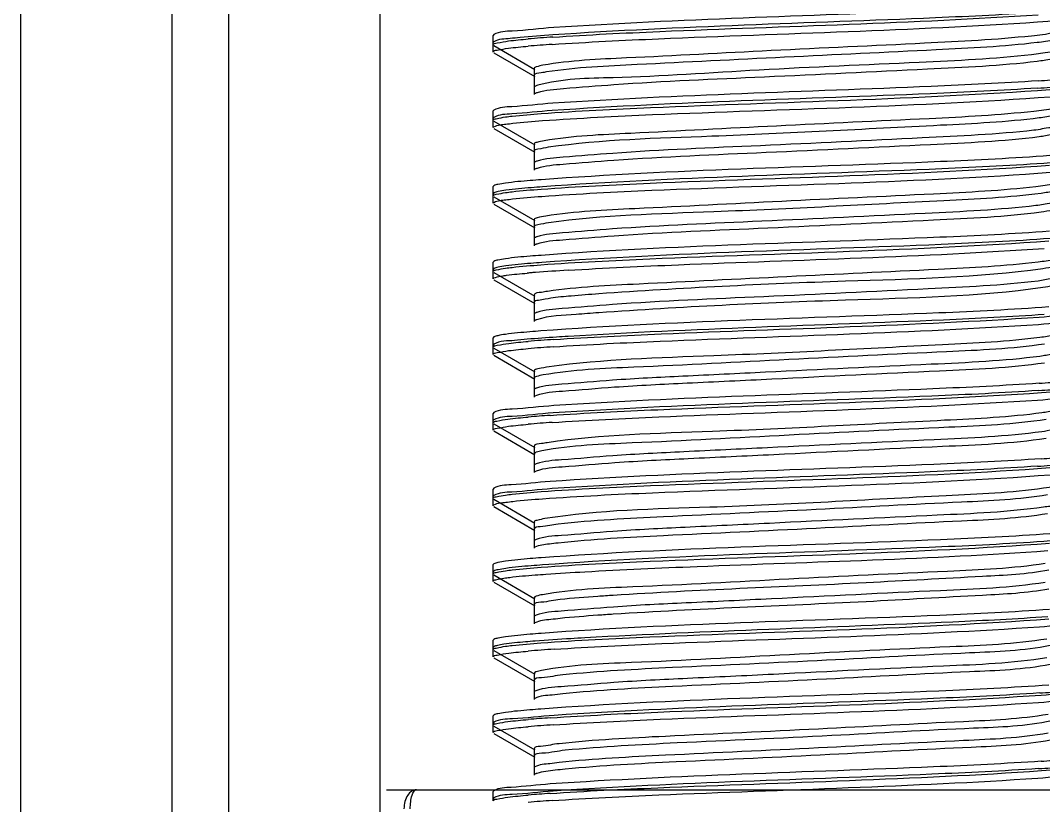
# Model space of a CAD drawing. Extents: x 27938 to 650306, y -92720 to 1524912.
# Drawn here: x 300564.7 to 300886.8, y 809913.7 to 810160.9 of the extents above; entities that cross this region are included whole.
import ezdxf

# ---------------------------------------------------------------- set-up
doc = ezdxf.new("R2010")
doc.units = 0
doc.header["$LTSCALE"] = 1000
doc.header["$MEASUREMENT"] = 0

msp = doc.modelspace()

# ---------------------------------------------------------------- linework, layer by layer
at = {"linetype": 'Continuous'}
for p, q in [((300564.69, 810344.87), (300564.69, 805603.84)), ((300612.32, 810344.87), (300612.32, 805603.84)), ((300630.18, 810344.87), (300630.18, 805603.84)), ((300677.8, 810344.87), (300677.8, 805603.84)), ((300713.75, 810156.47), (300713.52, 810156.21)), ((300713.52, 810153.23), (300713.52, 810156.21)), ((300713.52, 810153.23), (300713.52, 810156.21)), ((300713.75, 810154.19), (300713.52, 810153.93)), ((300713.52, 810150.95), (300713.52, 810153.93)), ((300713.52, 810150.95), (300713.52, 810153.93)), ((300713.75, 810152.97), (300726.67, 810145.49)), ((300713.75, 810150.69), (300726.67, 810143.21)), ((300726.41, 810145.79), (300726.41, 810139.84)), ((300726.41, 810143.51), (300726.41, 810137.56)), ((300713.75, 810132.66), (300713.52, 810132.4)), ((300713.52, 810129.42), (300713.52, 810132.4)), ((300713.52, 810129.42), (300713.52, 810132.4)), ((300713.75, 810130.38), (300713.52, 810130.12)), ((300713.52, 810127.14), (300713.52, 810130.12)), ((300713.52, 810127.14), (300713.52, 810130.12)), ((300713.75, 810129.16), (300726.67, 810121.68)), ((300713.75, 810126.88), (300726.67, 810119.4)), ((300726.41, 810121.98), (300726.41, 810116.03)), ((300726.41, 810119.7), (300726.41, 810113.75)), ((300713.75, 810108.84), (300713.52, 810108.58)), ((300713.52, 810105.61), (300713.52, 810108.58)), ((300713.52, 810105.61), (300713.52, 810108.58)), ((300713.75, 810106.57), (300713.52, 810106.31)), ((300713.52, 810103.33), (300713.52, 810106.31)), ((300713.52, 810103.33), (300713.52, 810106.31)), ((300713.75, 810105.35), (300726.67, 810097.86)), ((300713.75, 810103.07), (300726.67, 810095.59)), ((300726.41, 810098.17), (300726.41, 810092.21)), ((300726.41, 810095.89), (300726.41, 810089.93)), ((300713.75, 810085.03), (300713.52, 810084.77)), ((300713.52, 810081.79), (300713.52, 810084.77)), ((300713.52, 810081.79), (300713.52, 810084.77)), ((300713.75, 810082.75), (300713.52, 810082.49)), ((300713.52, 810079.52), (300713.52, 810082.49)), ((300713.52, 810079.52), (300713.52, 810082.49)), ((300713.75, 810081.53), (300726.67, 810074.05)), ((300713.75, 810079.25), (300726.67, 810071.77)), ((300726.41, 810074.35), (300726.41, 810068.4)), ((300726.41, 810072.07), (300726.41, 810066.12)), ((300713.75, 810061.22), (300713.52, 810060.96)), ((300713.52, 810057.98), (300713.52, 810060.96)), ((300713.52, 810057.98), (300713.52, 810060.96)), ((300713.75, 810058.94), (300713.52, 810058.68)), ((300713.52, 810055.7), (300713.52, 810058.68)), ((300713.52, 810055.7), (300713.52, 810058.68)), ((300713.75, 810057.72), (300726.67, 810050.24)), ((300713.75, 810055.44), (300726.67, 810047.96)), ((300726.41, 810050.54), (300726.41, 810044.59)), ((300726.41, 810048.26), (300726.41, 810042.31)), ((300727.14, 810042.81), (300726.67, 810042.61)), ((300713.75, 810037.41), (300713.52, 810037.15)), ((300713.52, 810034.17), (300713.52, 810037.15)), ((300713.52, 810034.17), (300713.52, 810037.15)), ((300713.75, 810035.13), (300713.52, 810034.87)), ((300713.52, 810031.89), (300713.52, 810034.87)), ((300713.52, 810031.89), (300713.52, 810034.87)), ((300713.75, 810033.91), (300726.67, 810026.43)), ((300713.75, 810031.63), (300726.67, 810024.15)), ((300726.41, 810026.73), (300726.41, 810020.77)), ((300726.41, 810024.45), (300726.41, 810018.5)), ((300727.1, 810021.26), (300726.67, 810021.08)), ((300727.09, 810018.98), (300726.67, 810018.8)), ((300713.75, 810013.59), (300713.52, 810013.33)), ((300713.52, 810010.36), (300713.52, 810013.33)), ((300713.52, 810010.36), (300713.52, 810013.33)), ((300713.75, 810011.31), (300713.52, 810011.05)), ((300713.52, 810008.08), (300713.52, 810011.05)), ((300713.52, 810008.08), (300713.52, 810011.05)), ((300713.75, 810010.1), (300726.67, 810002.61)), ((300713.75, 810007.82), (300726.67, 810000.33)), ((300726.41, 810002.91), (300726.41, 809996.96)), ((300726.41, 810000.64), (300726.41, 809994.68)), ((300727.05, 809997.43), (300726.67, 809997.26)), ((300713.75, 809989.78), (300713.52, 809989.52)), ((300713.52, 809986.54), (300713.52, 809989.52)), ((300713.52, 809986.54), (300713.52, 809989.52)), ((300713.75, 809987.5), (300713.52, 809987.24)), ((300713.52, 809984.26), (300713.52, 809987.24)), ((300713.52, 809984.26), (300713.52, 809987.24)), ((300713.75, 809986.28), (300726.67, 809978.8)), ((300713.75, 809984), (300726.67, 809976.52)), ((300726.41, 809979.1), (300726.41, 809973.15)), ((300726.41, 809976.82), (300726.41, 809970.87)), ((300727.01, 809973.61), (300726.67, 809973.45)), ((300713.75, 809965.97), (300713.52, 809965.71)), ((300713.52, 809962.73), (300713.52, 809965.71)), ((300713.52, 809962.73), (300713.52, 809965.71)), ((300713.75, 809963.69), (300713.52, 809963.43)), ((300713.52, 809960.45), (300713.52, 809963.43)), ((300713.52, 809960.45), (300713.52, 809963.43)), ((300713.75, 809962.47), (300726.67, 809954.99)), ((300713.75, 809960.19), (300726.67, 809952.71)), ((300726.41, 809955.29), (300726.41, 809949.34)), ((300726.41, 809953.01), (300726.41, 809947.06)), ((300726.98, 809949.78), (300726.67, 809949.64)), ((300713.75, 809942.16), (300713.52, 809941.89)), ((300713.52, 809938.92), (300713.52, 809941.89)), ((300713.52, 809938.92), (300713.52, 809941.89)), ((300713.75, 809939.88), (300713.52, 809939.62)), ((300713.52, 809936.64), (300713.52, 809939.62)), ((300713.52, 809936.64), (300713.52, 809939.62)), ((300713.75, 809938.66), (300726.67, 809931.17)), ((300713.75, 809936.38), (300726.67, 809928.9)), ((300726.41, 809931.48), (300726.41, 809925.52)), ((300726.41, 809929.2), (300726.41, 809923.24)), ((300679.89, 809918.62), (300937.66, 809918.62)), ((300713.75, 809918.34), (300713.52, 809918.08)), ((300713.52, 809915.11), (300713.52, 809918.08)), ((300713.52, 809915.11), (300713.52, 809918.08)), ((300713.75, 809916.06), (300713.52, 809915.8))]:
    msp.add_line(p, q, dxfattribs=at)
for centre, radius, start, end in [((300759.97, 809733.14), 423.41, 93.7453, 94.7999), ((300759.69, 809734.41), 419.86, 93.7678, 94.8005), ((300857.18, 810567.19), 428.51, 273.7127, 274.7998), ((300857.44, 810566.17), 425.19, 273.7335, 274.8002), ((300749.58, 809787.38), 295.04, 94.6411, 94.9251), ((300754.02, 809732.86), 349.74, 94.4537, 94.6434), ((300771.83, 809494.89), 588.37, 93.38519, 94.38326), ((300760.39, 809632.55), 428.77, 93.7117, 94.7991), ((300760.12, 809633.67), 425.36, 93.7331, 94.7996), ((300857.87, 810465.53), 419.79, 273.7678, 274.801), ((300857.59, 810466.74), 423.29, 273.7455, 274.8005), ((300758.79, 809628.96), 408.49, 93.8394, 94.8036), ((300759.7, 809615.17), 420.04, 93.7667, 94.8004), ((300857.19, 810447.97), 428.35, 273.7137, 274.7998), ((300858.8, 810429.99), 408.03, 273.8422, 274.8038), ((300760.54, 809533.17), 430.63, 93.7001, 94.7988), ((300858.03, 810366), 417.79, 273.7805, 274.8013), ((300758.89, 809532.5), 409.7, 93.8313, 94.8034), ((300760.14, 809514.44), 425.53, 93.732, 94.7995), ((300858.69, 810336.07), 409.36, 273.8319, 274.8049), ((300857.6, 810347.5), 423.12, 273.7466, 274.8005), ((300758.79, 809509.85), 408.54, 93.839, 94.8036), ((300759.72, 809495.93), 420.21, 93.7656, 94.8004)]:
    msp.add_arc(centre, radius, start, end, dxfattribs=at)
for points, knots in [([(300885.44, 810165.71), (300874.28, 810164.96), (300823.34, 810162.51), (300772.34, 810161.28), (300732.62, 810158.65)], [0, 0, 0, 0, 0.219461, 1, 1, 1, 1]), ([(300886.34, 810163.49), (300875.17, 810162.73), (300823.82, 810160.25), (300772.41, 810159.03), (300732.28, 810156.35)], [0, 0, 0, 0, 0.217709, 1, 1, 1, 1]), ([(300732.31, 810155.65), (300743.51, 810156.4), (300794.45, 810158.85), (300845.45, 810160.07), (300885.13, 810162.71)], [0, 0, 0, 0, 0.220122, 1, 1, 1, 1]), ([(300884.93, 810160.42), (300889.3, 810160.71), (300895.42, 810161.56), (300902.1, 810161.63), (300903.8, 810162.6)], [0, 0, 0, 0, 0.691368, 1, 1, 1, 1]), ([(300732.1, 810153.36), (300743.26, 810154.11), (300794.21, 810156.56), (300845.21, 810157.79), (300884.93, 810160.42)], [0, 0, 0, 0, 0.219436, 1, 1, 1, 1]), ([(300732.62, 810158.65), (300728.25, 810158.36), (300722.13, 810157.51), (300715.45, 810157.44), (300713.75, 810156.47)], [0, 0, 0, 0, 0.691379, 1, 1, 1, 1]), ([(300722.01, 810155.54), (300720.96, 810155.44), (300718.23, 810155.06), (300715.25, 810155.06), (300713.75, 810154.19)], [0, 0, 0, 0, 0.378636, 1, 1, 1, 1]), ([(300883.05, 810156), (300871.85, 810154.81), (300844.5, 810153.42), (300801.96, 810151.53), (300761.95, 810149.28), (300737.85, 810148.33), (300729.16, 810146.77)], [0, 0, 0, 0, 0.219121, 0.532661, 0.828235, 1, 1, 1, 1]), ([(300890.88, 810157.4), (300890.59, 810157.23), (300888, 810156.49), (300885.36, 810156.25), (300883.05, 810156)], [0, 0, 0, 0, 0.126652, 1, 1, 1, 1]), ([(300713.52, 810153.23), (300713.52, 810153.69), (300715.93, 810153.96), (300717.13, 810154.29), (300718.34, 810154.44)], [0, 0, 0, 0, 0.27078, 1, 1, 1, 1]), ([(300884.78, 810153.92), (300874.23, 810152.66), (300847.69, 810151.34), (300805.69, 810149.36), (300764.84, 810147.25), (300739.78, 810146.11), (300730.35, 810144.69)], [0, 0, 0, 0, 0.206117, 0.514731, 0.815242, 1, 1, 1, 1]), ([(300890.88, 810155.12), (300890.64, 810154.98), (300888.64, 810154.35), (300886.57, 810154.13), (300884.78, 810153.92)], [0, 0, 0, 0, 0.133308, 1, 1, 1, 1]), ([(300713.52, 810150.95), (300713.52, 810151.4), (300715.91, 810151.68), (300717.1, 810152.01), (300718.3, 810152.16)], [0, 0, 0, 0, 0.27093, 1, 1, 1, 1]), ([(300883.05, 810150.05), (300871.3, 810148.8), (300842.67, 810147.35), (300798.65, 810145.6), (300758.84, 810142.71), (300735.2, 810142.61), (300727.54, 810140.47)], [0, 0, 0, 0, 0.227626, 0.551567, 0.846917, 1, 1, 1, 1]), ([(300891.14, 810151.74), (300891.14, 810151.01), (300886.99, 810150.86), (300885.07, 810150.27), (300883.05, 810150.05)], [0, 0, 0, 0, 0.266577, 1, 1, 1, 1]), ([(300891.14, 810149.47), (300891.14, 810148.88), (300887.93, 810148.61), (300886.37, 810148.16), (300884.78, 810147.97)], [0, 0, 0, 0, 0.269457, 1, 1, 1, 1]), ([(300729.16, 810146.77), (300728.47, 810146.65), (300727.69, 810146.47), (300726.42, 810146.07), (300726.41, 810145.79)], [0, 0, 0, 0, 0.713758, 1, 1, 1, 1]), ([(300884.78, 810147.97), (300873.32, 810146.6), (300844.64, 810145.28), (300800.26, 810143.02), (300761.97, 810141.52), (300738.23, 810139.56), (300730.08, 810138.94), (300727.4, 810138.15)], [0, 0, 0, 0, 0.219547, 0.545427, 0.845963, 0.946941, 1, 1, 1, 1]), ([(300730.35, 810144.69), (300729.78, 810144.6), (300728.66, 810144.28), (300726.42, 810144.31), (300726.41, 810143.51)], [0, 0, 0, 0, 0.420827, 1, 1, 1, 1]), ([(300727.54, 810140.47), (300727.37, 810140.42), (300727.08, 810140.33), (300726.79, 810140.21), (300726.68, 810140.14)], [0, 0, 0, 0, 0.576078, 1, 1, 1, 1]), ([(300884.93, 810139.58), (300873.67, 810138.84), (300822.73, 810136.4), (300771.73, 810135.18), (300732.1, 810132.53)], [0, 0, 0, 0, 0.221162, 1, 1, 1, 1]), ([(300885.13, 810141.87), (300873.91, 810141.13), (300822.97, 810138.69), (300771.97, 810137.46), (300732.31, 810134.82)], [0, 0, 0, 0, 0.220491, 1, 1, 1, 1]), ([(300727.4, 810138.15), (300727.26, 810138.1), (300727.01, 810138.02), (300726.77, 810137.92), (300726.68, 810137.86)], [0, 0, 0, 0, 0.568763, 1, 1, 1, 1]), ([(300728.65, 810131.59), (300740.12, 810132.43), (300793.51, 810135.03), (300846.97, 810136.09), (300888.8, 810139.15)], [0, 0, 0, 0, 0.215151, 1, 1, 1, 1]), ([(300729.08, 810129.34), (300740.6, 810130.18), (300793.92, 810132.77), (300847.31, 810133.81), (300889.01, 810136.89)], [0, 0, 0, 0, 0.216514, 1, 1, 1, 1]), ([(300732.31, 810134.82), (300728.01, 810134.53), (300721.99, 810133.7), (300715.42, 810133.62), (300713.75, 810132.66)], [0, 0, 0, 0, 0.691083, 1, 1, 1, 1]), ([(300890.88, 810133.58), (300890.61, 810133.43), (300888.26, 810132.73), (300885.85, 810132.5), (300883.75, 810132.27)], [0, 0, 0, 0, 0.129068, 1, 1, 1, 1]), ([(300713.52, 810129.42), (300713.52, 810129.79), (300715.41, 810130.11), (300716.41, 810130.37), (300717.38, 810130.5)], [0, 0, 0, 0, 0.274521, 1, 1, 1, 1]), ([(300732.1, 810132.53), (300727.85, 810132.24), (300721.9, 810131.42), (300715.4, 810131.33), (300713.75, 810130.38)], [0, 0, 0, 0, 0.690878, 1, 1, 1, 1]), ([(300717.38, 810130.5), (300718.1, 810130.6), (300721.84, 810131.06), (300725.61, 810131.36), (300728.65, 810131.59)], [0, 0, 0, 0, 0.191293, 1, 1, 1, 1]), ([(300883.75, 810132.27), (300872.8, 810131.05), (300845.76, 810129.68), (300803.42, 810127.76), (300763.06, 810125.57), (300738.58, 810124.54), (300729.6, 810123.04)], [0, 0, 0, 0, 0.214024, 0.525633, 0.823144, 1, 1, 1, 1]), ([(300885.41, 810130.18), (300875.11, 810128.89), (300840.69, 810127.25), (300789.24, 810124.34), (300747.9, 810123.37), (300730.88, 810120.95)], [0, 0, 0, 0, 0.201056, 0.666821, 1, 1, 1, 1]), ([(300890.88, 810131.3), (300890.66, 810131.18), (300888.87, 810130.59), (300887, 810130.38), (300885.41, 810130.18)], [0, 0, 0, 0, 0.136277, 1, 1, 1, 1]), ([(300713.52, 810127.14), (300713.52, 810127.27), (300714.95, 810128.16), (300716.25, 810128.07), (300717.51, 810128.24)], [0, 0, 0, 0, 0.088744, 1, 1, 1, 1]), ([(300717.51, 810128.24), (300718.25, 810128.34), (300722.09, 810128.81), (300725.95, 810129.11), (300729.08, 810129.34)], [0, 0, 0, 0, 0.191581, 1, 1, 1, 1]), ([(300891.14, 810127.93), (300891.14, 810127.25), (300887.37, 810127.06), (300885.6, 810126.52), (300883.75, 810126.31)], [0, 0, 0, 0, 0.267461, 1, 1, 1, 1]), ([(300885.41, 810124.23), (300874.06, 810122.81), (300845.34, 810121.52), (300800.76, 810119.22), (300762.1, 810117.73), (300738.16, 810115.73), (300729.97, 810115.13), (300727.32, 810114.31)], [0, 0, 0, 0, 0.216518, 0.543489, 0.846138, 0.947455, 1, 1, 1, 1]), ([(300883.75, 810126.31), (300872.07, 810125.02), (300843.33, 810123.65), (300799.15, 810121.45), (300761.39, 810119.94), (300738.06, 810118.02), (300730.05, 810117.4), (300727.42, 810116.62)], [0, 0, 0, 0, 0.225031, 0.550356, 0.847666, 0.947393, 1, 1, 1, 1]), ([(300891.14, 810125.65), (300891.14, 810125.12), (300888.27, 810124.81), (300886.84, 810124.41), (300885.41, 810124.23)], [0, 0, 0, 0, 0.270956, 1, 1, 1, 1]), ([(300729.6, 810123.04), (300728.8, 810122.9), (300727.92, 810122.7), (300726.42, 810122.3), (300726.41, 810121.98)], [0, 0, 0, 0, 0.71758, 1, 1, 1, 1]), ([(300730.88, 810120.95), (300729.75, 810120.79), (300728.6, 810120.5), (300726.41, 810120.13), (300726.41, 810119.7)], [0, 0, 0, 0, 0.724776, 1, 1, 1, 1]), ([(300888.8, 810118.32), (300877.32, 810117.48), (300823.93, 810114.87), (300770.47, 810113.83), (300728.65, 810110.75)], [0, 0, 0, 0, 0.215501, 1, 1, 1, 1]), ([(300727.42, 810116.62), (300727.27, 810116.57), (300727.02, 810116.49), (300726.78, 810116.38), (300726.68, 810116.33)], [0, 0, 0, 0, 0.569563, 1, 1, 1, 1]), ([(300727.32, 810114.31), (300727.19, 810114.27), (300726.98, 810114.19), (300726.76, 810114.1), (300726.68, 810114.05)], [0, 0, 0, 0, 0.563943, 1, 1, 1, 1]), ([(300728.61, 810107.77), (300740.05, 810108.61), (300793.41, 810111.22), (300846.84, 810112.28), (300888.67, 810115.33)], [0, 0, 0, 0, 0.214864, 1, 1, 1, 1]), ([(300889.01, 810116.05), (300877.6, 810115.21), (300824.28, 810112.61), (300770.89, 810111.54), (300729.08, 810108.5)], [0, 0, 0, 0, 0.21445, 1, 1, 1, 1]), ([(300728.65, 810110.75), (300727.5, 810110.66), (300723.73, 810110.37), (300719.97, 810110.03), (300717.38, 810109.67)], [0, 0, 0, 0, 0.307527, 1, 1, 1, 1]), ([(300728.88, 810105.51), (300740.38, 810106.35), (300793.74, 810108.95), (300847.18, 810110), (300888.95, 810113.07)], [0, 0, 0, 0, 0.21591, 1, 1, 1, 1]), ([(300717.38, 810109.67), (300716.59, 810109.55), (300715.38, 810109.34), (300714.14, 810109.07), (300713.75, 810108.84)], [0, 0, 0, 0, 0.643041, 1, 1, 1, 1]), ([(300717.51, 810107.41), (300716.69, 810107.29), (300715.43, 810107.07), (300714.15, 810106.79), (300713.75, 810106.57)], [0, 0, 0, 0, 0.644396, 1, 1, 1, 1]), ([(300717.37, 810106.69), (300718.08, 810106.79), (300721.82, 810107.25), (300725.57, 810107.55), (300728.61, 810107.77)], [0, 0, 0, 0, 0.191288, 1, 1, 1, 1]), ([(300729.08, 810108.5), (300727.89, 810108.42), (300724.03, 810108.12), (300720.17, 810107.78), (300717.51, 810107.41)], [0, 0, 0, 0, 0.307193, 1, 1, 1, 1]), ([(300884.42, 810108.53), (300873.73, 810107.29), (300847, 810105.95), (300804.88, 810103.99), (300764.2, 810101.85), (300739.34, 810100.75), (300730.08, 810099.3)], [0, 0, 0, 0, 0.208942, 0.518626, 0.818065, 1, 1, 1, 1]), ([(300890.88, 810109.77), (300890.63, 810109.63), (300888.5, 810108.97), (300886.32, 810108.75), (300884.42, 810108.53)], [0, 0, 0, 0, 0.131751, 1, 1, 1, 1]), ([(300890.88, 810107.49), (300890.67, 810107.38), (300889.08, 810106.83), (300887.42, 810106.64), (300886, 810106.45)], [0, 0, 0, 0, 0.139499, 1, 1, 1, 1]), ([(300713.52, 810105.61), (300713.52, 810105.98), (300715.41, 810106.3), (300716.4, 810106.55), (300717.37, 810106.69)], [0, 0, 0, 0, 0.27458, 1, 1, 1, 1]), ([(300713.52, 810103.33), (300713.52, 810103.45), (300714.93, 810104.34), (300716.21, 810104.25), (300717.46, 810104.42)], [0, 0, 0, 0, 0.088999, 1, 1, 1, 1]), ([(300717.46, 810104.42), (300718.18, 810104.52), (300721.98, 810104.98), (300725.8, 810105.29), (300728.88, 810105.51)], [0, 0, 0, 0, 0.19155, 1, 1, 1, 1]), ([(300886, 810106.45), (300875.86, 810105.11), (300841.45, 810103.5), (300789.82, 810100.54), (300748.14, 810099.58), (300730.91, 810097.15)], [0, 0, 0, 0, 0.197391, 0.664053, 1, 1, 1, 1]), ([(300891.14, 810104.12), (300891.14, 810103.5), (300887.73, 810103.25), (300886.1, 810102.77), (300884.42, 810102.58)], [0, 0, 0, 0, 0.26872, 1, 1, 1, 1]), ([(300884.42, 810102.58), (300872.84, 810101.23), (300844.03, 810099.89), (300799.61, 810097.65), (300761.46, 810096.16), (300737.95, 810094.18), (300729.91, 810093.59), (300727.31, 810092.77)], [0, 0, 0, 0, 0.222247, 0.54883, 0.84818, 0.948106, 1, 1, 1, 1]), ([(300891.14, 810101.84), (300891.14, 810101.35), (300888.59, 810101.01), (300887.29, 810100.66), (300886, 810100.49)], [0, 0, 0, 0, 0.272705, 1, 1, 1, 1]), ([(300730.08, 810099.3), (300729.15, 810099.16), (300728.17, 810098.92), (300726.42, 810098.53), (300726.41, 810098.17)], [0, 0, 0, 0, 0.72077, 1, 1, 1, 1]), ([(300886, 810100.49), (300874.78, 810099.01), (300846.04, 810097.77), (300801.29, 810095.41), (300762.26, 810093.95), (300738.12, 810091.9), (300729.88, 810091.33), (300727.25, 810090.47)], [0, 0, 0, 0, 0.213335, 0.5413, 0.846112, 0.947854, 1, 1, 1, 1]), ([(300730.91, 810097.15), (300729.78, 810096.99), (300728.62, 810096.69), (300726.41, 810096.32), (300726.41, 810095.89)], [0, 0, 0, 0, 0.724921, 1, 1, 1, 1]), ([(300888.67, 810094.5), (300877.17, 810093.66), (300823.81, 810091.06), (300770.38, 810090.01), (300728.61, 810086.93)], [0, 0, 0, 0, 0.215909, 1, 1, 1, 1]), ([(300727.31, 810092.77), (300727.19, 810092.73), (300726.97, 810092.66), (300726.76, 810092.56), (300726.68, 810092.51)], [0, 0, 0, 0, 0.563695, 1, 1, 1, 1]), ([(300728.54, 810083.95), (300739.96, 810084.79), (300793.27, 810087.4), (300846.66, 810088.47), (300888.47, 810091.5)], [0, 0, 0, 0, 0.214461, 1, 1, 1, 1]), ([(300888.95, 810092.24), (300877.5, 810091.39), (300824.14, 810088.79), (300770.71, 810087.73), (300728.88, 810084.67)], [0, 0, 0, 0, 0.214858, 1, 1, 1, 1]), ([(300727.25, 810090.47), (300727.14, 810090.44), (300726.94, 810090.37), (300726.75, 810090.28), (300726.68, 810090.24)], [0, 0, 0, 0, 0.559588, 1, 1, 1, 1]), ([(300737.09, 810082.24), (300748.68, 810082.94), (300798.66, 810085.28), (300848.7, 810086.45), (300887.04, 810089.12)], [0, 0, 0, 0, 0.231984, 1, 1, 1, 1]), ([(300717.37, 810085.85), (300716.58, 810085.74), (300715.37, 810085.53), (300714.13, 810085.25), (300713.75, 810085.03)], [0, 0, 0, 0, 0.64291, 1, 1, 1, 1]), ([(300728.61, 810086.93), (300727.45, 810086.85), (300723.7, 810086.55), (300719.95, 810086.22), (300717.37, 810085.85)], [0, 0, 0, 0, 0.307541, 1, 1, 1, 1]), ([(300885.06, 810084.79), (300874.62, 810083.52), (300848.23, 810082.21), (300806.34, 810080.22), (300765.35, 810078.13), (300740.13, 810076.96), (300730.58, 810075.56)], [0, 0, 0, 0, 0.203871, 0.511633, 0.812997, 1, 1, 1, 1]), ([(300890.88, 810085.96), (300890.65, 810085.82), (300888.74, 810085.21), (300886.76, 810085), (300885.06, 810084.79)], [0, 0, 0, 0, 0.134595, 1, 1, 1, 1]), ([(300713.52, 810081.79), (300713.52, 810082.16), (300715.4, 810082.48), (300716.39, 810082.74), (300717.35, 810082.87)], [0, 0, 0, 0, 0.274663, 1, 1, 1, 1]), ([(300717.46, 810083.59), (300716.65, 810083.47), (300715.41, 810083.26), (300714.14, 810082.98), (300713.75, 810082.75)], [0, 0, 0, 0, 0.643866, 1, 1, 1, 1]), ([(300717.35, 810082.87), (300718.06, 810082.97), (300721.78, 810083.43), (300725.52, 810083.73), (300728.54, 810083.95)], [0, 0, 0, 0, 0.191269, 1, 1, 1, 1]), ([(300728.88, 810084.67), (300727.71, 810084.59), (300723.9, 810084.29), (300720.08, 810083.95), (300717.46, 810083.59)], [0, 0, 0, 0, 0.307247, 1, 1, 1, 1]), ([(300886.56, 810082.71), (300866.02, 810079.84), (300819.22, 810078.94), (300772.66, 810076.61), (300746.79, 810074.8)], [0, 0, 0, 0, 0.444316, 1, 1, 1, 1]), ([(300890.88, 810083.68), (300890.69, 810083.57), (300889.29, 810083.07), (300887.81, 810082.89), (300886.56, 810082.71)], [0, 0, 0, 0, 0.14301, 1, 1, 1, 1]), ([(300713.52, 810079.52), (300713.52, 810079.79), (300714.81, 810080.13), (300715.56, 810080.31), (300716.25, 810080.42)], [0, 0, 0, 0, 0.282211, 1, 1, 1, 1]), ([(300716.25, 810080.42), (300716.75, 810080.51), (300719.41, 810080.9), (300722.09, 810081.15), (300724.25, 810081.33)], [0, 0, 0, 0, 0.190526, 1, 1, 1, 1]), ([(300885.06, 810078.84), (300873.59, 810077.44), (300844.73, 810076.13), (300800.1, 810073.84), (300761.58, 810072.38), (300737.88, 810070.34), (300729.8, 810069.78), (300727.23, 810068.93)], [0, 0, 0, 0, 0.21928, 0.546995, 0.848437, 0.948667, 1, 1, 1, 1]), ([(300891.14, 810080.31), (300891.14, 810079.74), (300888.08, 810079.45), (300886.58, 810079.03), (300885.06, 810078.84)], [0, 0, 0, 0, 0.270092, 1, 1, 1, 1]), ([(300730.58, 810075.56), (300729.97, 810075.48), (300728.8, 810075.14), (300726.42, 810075.19), (300726.41, 810074.35)], [0, 0, 0, 0, 0.421419, 1, 1, 1, 1]), ([(300886.56, 810076.76), (300866.02, 810073.88), (300819.22, 810072.98), (300772.66, 810070.65), (300746.79, 810068.85)], [0, 0, 0, 0, 0.444316, 1, 1, 1, 1]), ([(300891.14, 810078.03), (300891.14, 810077.59), (300888.89, 810077.22), (300887.71, 810076.92), (300886.56, 810076.76)], [0, 0, 0, 0, 0.274738, 1, 1, 1, 1]), ([(300746.79, 810074.8), (300743.9, 810074.6), (300738.98, 810074.19), (300732.21, 810073.63), (300729.01, 810072.91), (300726.41, 810072.57), (300726.41, 810072.07)], [0, 0, 0, 0, 0.421295, 0.734581, 0.927904, 1, 1, 1, 1]), ([(300727.23, 810068.93), (300727.12, 810068.9), (300726.94, 810068.83), (300726.75, 810068.75), (300726.68, 810068.7)], [0, 0, 0, 0, 0.558418, 1, 1, 1, 1]), ([(300746.79, 810068.85), (300744.39, 810068.68), (300737.88, 810068.06), (300731.14, 810067.97), (300727.19, 810066.64)], [0, 0, 0, 0, 0.365224, 1, 1, 1, 1]), ([(300888.47, 810070.67), (300876.95, 810069.83), (300823.64, 810067.24), (300770.24, 810066.19), (300728.54, 810063.12)], [0, 0, 0, 0, 0.216509, 1, 1, 1, 1]), ([(300885.45, 810067.48), (300889.7, 810067.77), (300895.65, 810068.59), (300902.15, 810068.68), (300903.8, 810069.63)], [0, 0, 0, 0, 0.690867, 1, 1, 1, 1]), ([(300727.19, 810066.64), (300727.09, 810066.61), (300726.91, 810066.54), (300726.74, 810066.46), (300726.67, 810066.42)], [0, 0, 0, 0, 0.555805, 1, 1, 1, 1]), ([(300732.63, 810060.42), (300743.89, 810061.17), (300794.83, 810063.61), (300845.83, 810064.82), (300885.45, 810067.48)], [0, 0, 0, 0, 0.221183, 1, 1, 1, 1]), ([(300887.04, 810068.29), (300876.47, 810067.55), (300826.49, 810065.11), (300776.46, 810063.78), (300737.09, 810061.4)], [0, 0, 0, 0, 0.211795, 1, 1, 1, 1]), ([(300885.24, 810065.19), (300889.54, 810065.48), (300895.56, 810066.31), (300902.13, 810066.39), (300903.8, 810067.35)], [0, 0, 0, 0, 0.691069, 1, 1, 1, 1]), ([(300728.54, 810063.12), (300727.39, 810063.03), (300723.66, 810062.74), (300719.92, 810062.4), (300717.35, 810062.04)], [0, 0, 0, 0, 0.307562, 1, 1, 1, 1]), ([(300732.43, 810058.13), (300743.65, 810058.88), (300794.58, 810061.32), (300845.58, 810062.54), (300885.24, 810065.19)], [0, 0, 0, 0, 0.220503, 1, 1, 1, 1]), ([(300890.88, 810062.15), (300890.66, 810062.02), (300888.96, 810061.45), (300887.19, 810061.25), (300885.67, 810061.06)], [0, 0, 0, 0, 0.137672, 1, 1, 1, 1]), ([(300713.52, 810057.98), (300713.52, 810058.44), (300715.96, 810058.71), (300717.18, 810059.05), (300718.41, 810059.2)], [0, 0, 0, 0, 0.27058, 1, 1, 1, 1]), ([(300717.35, 810062.04), (300716.57, 810061.93), (300715.36, 810061.71), (300714.13, 810061.44), (300713.75, 810061.22)], [0, 0, 0, 0, 0.642729, 1, 1, 1, 1]), ([(300724.25, 810060.5), (300722.9, 810060.38), (300719.44, 810059.91), (300715.64, 810060.03), (300713.75, 810058.94)], [0, 0, 0, 0, 0.383253, 1, 1, 1, 1]), ([(300737.09, 810061.4), (300735.88, 810061.33), (300731.6, 810061.06), (300727.32, 810060.76), (300724.25, 810060.5)], [0, 0, 0, 0, 0.281872, 1, 1, 1, 1]), ([(300887.09, 810058.97), (300876.9, 810057.46), (300849.99, 810056.3), (300806.9, 810054.17), (300764.6, 810051.87), (300738.66, 810050.93), (300729.25, 810049.26)], [0, 0, 0, 0, 0.195338, 0.50968, 0.818636, 1, 1, 1, 1]), ([(300885.67, 810061.06), (300875.49, 810059.75), (300841.21, 810058.13), (300789.76, 810055.23), (300748.3, 810054.2), (300731.12, 810051.83)], [0, 0, 0, 0, 0.198812, 0.663944, 1, 1, 1, 1]), ([(300713.52, 810055.7), (300713.52, 810056.16), (300715.94, 810056.43), (300717.15, 810056.76), (300718.37, 810056.92)], [0, 0, 0, 0, 0.270704, 1, 1, 1, 1]), ([(300891.14, 810056.49), (300891.14, 810055.98), (300888.41, 810055.66), (300887.04, 810055.28), (300885.67, 810055.11)], [0, 0, 0, 0, 0.271698, 1, 1, 1, 1]), ([(300887.09, 810053.02), (300876.17, 810051.4), (300847.46, 810050.26), (300809.97, 810048.31), (300775.88, 810046.7), (300753.83, 810045.65), (300738.11, 810044.23), (300729.74, 810043.72), (300727.14, 810042.81)], [0, 0, 0, 0, 0.206553, 0.536269, 0.702877, 0.845559, 0.948364, 1, 1, 1, 1]), ([(300885.67, 810055.11), (300874.32, 810053.65), (300845.45, 810052.36), (300807.97, 810050.51), (300774.54, 810048.92), (300753.12, 810047.87), (300737.84, 810046.5), (300729.71, 810045.97), (300727.16, 810045.1)], [0, 0, 0, 0, 0.216147, 0.544888, 0.708735, 0.848475, 0.949101, 1, 1, 1, 1]), ([(300731.12, 810051.83), (300729.94, 810051.66), (300728.73, 810051.35), (300726.41, 810050.99), (300726.41, 810050.54)], [0, 0, 0, 0, 0.725745, 1, 1, 1, 1]), ([(300729.25, 810049.26), (300728.53, 810049.13), (300727.74, 810048.95), (300726.41, 810048.55), (300726.41, 810048.26)], [0, 0, 0, 0, 0.714864, 1, 1, 1, 1]), ([(300885.45, 810046.64), (300874.29, 810045.9), (300823.35, 810043.45), (300772.35, 810042.22), (300732.63, 810039.59)], [0, 0, 0, 0, 0.219427, 1, 1, 1, 1]), ([(300727.16, 810045.1), (300727.07, 810045.07), (300726.9, 810045), (300726.74, 810044.93), (300726.68, 810044.89)], [0, 0, 0, 0, 0.553679, 1, 1, 1, 1]), ([(300731.44, 810036.53), (300742.72, 810037.3), (300794.29, 810039.78), (300845.92, 810040.97), (300886.14, 810043.71)], [0, 0, 0, 0, 0.219129, 1, 1, 1, 1]), ([(300885.24, 810044.35), (300874.04, 810043.6), (300823.11, 810041.16), (300772.11, 810039.94), (300732.43, 810037.3)], [0, 0, 0, 0, 0.220112, 1, 1, 1, 1]), ([(300884.94, 810041.36), (300889.31, 810041.64), (300895.42, 810042.49), (300902.1, 810042.56), (300903.8, 810043.54)], [0, 0, 0, 0, 0.691359, 1, 1, 1, 1]), ([(300886.14, 810043.71), (300890.23, 810043.99), (300895.96, 810044.79), (300902.2, 810044.9), (300903.8, 810045.81)], [0, 0, 0, 0, 0.690197, 1, 1, 1, 1]), ([(300732.63, 810039.59), (300728.26, 810039.3), (300722.13, 810038.45), (300715.45, 810038.38), (300713.75, 810037.41)], [0, 0, 0, 0, 0.691388, 1, 1, 1, 1]), ([(300732.11, 810034.3), (300743.28, 810035.05), (300794.22, 810037.49), (300845.22, 810038.72), (300884.94, 810041.36)], [0, 0, 0, 0, 0.21947, 1, 1, 1, 1]), ([(300732.43, 810037.3), (300728.1, 810037.01), (300722.04, 810036.17), (300715.43, 810036.09), (300713.75, 810035.13)], [0, 0, 0, 0, 0.691194, 1, 1, 1, 1]), ([(300886.25, 810037.32), (300876.1, 810035.95), (300841.46, 810034.37), (300789.64, 810031.32), (300747.73, 810030.47), (300730.54, 810027.93)], [0, 0, 0, 0, 0.196859, 0.665778, 1, 1, 1, 1]), ([(300890.88, 810038.33), (300890.68, 810038.22), (300889.17, 810037.7), (300887.6, 810037.5), (300886.25, 810037.32)], [0, 0, 0, 0, 0.140996, 1, 1, 1, 1]), ([(300713.52, 810034.17), (300713.52, 810034.6), (300715.8, 810034.89), (300716.95, 810035.2), (300718.1, 810035.35)], [0, 0, 0, 0, 0.271578, 1, 1, 1, 1]), ([(300887.58, 810035.24), (300877.48, 810033.64), (300850.41, 810032.54), (300806.97, 810030.37), (300764.32, 810027.98), (300738.2, 810027.15), (300728.87, 810025.38)], [0, 0, 0, 0, 0.192978, 0.509549, 0.82079, 1, 1, 1, 1]), ([(300713.52, 810031.89), (300713.52, 810032.34), (300715.91, 810032.61), (300717.1, 810032.94), (300718.3, 810033.1)], [0, 0, 0, 0, 0.270922, 1, 1, 1, 1]), ([(300886.25, 810031.37), (300875.03, 810029.85), (300846.16, 810028.61), (300808.6, 810026.73), (300774.87, 810025.12), (300753.21, 810024.08), (300737.82, 810022.67), (300729.64, 810022.17), (300727.1, 810021.26)], [0, 0, 0, 0, 0.212866, 0.542542, 0.70756, 0.848323, 0.949425, 1, 1, 1, 1]), ([(300891.14, 810032.68), (300891.14, 810032.21), (300888.72, 810031.86), (300887.48, 810031.53), (300886.25, 810031.37)], [0, 0, 0, 0, 0.273505, 1, 1, 1, 1]), ([(300730.54, 810027.93), (300729.94, 810027.84), (300728.77, 810027.51), (300726.41, 810027.56), (300726.41, 810026.73)], [0, 0, 0, 0, 0.421141, 1, 1, 1, 1]), ([(300887.58, 810029.28), (300876.83, 810027.58), (300848.16, 810026.52), (300810.64, 810024.52), (300776.26, 810022.91), (300753.98, 810021.85), (300738.13, 810020.41), (300729.69, 810019.91), (300727.09, 810018.98)], [0, 0, 0, 0, 0.202975, 0.533469, 0.701272, 0.84507, 0.948501, 1, 1, 1, 1]), ([(300728.87, 810025.38), (300728.25, 810025.26), (300727.54, 810025.1), (300726.41, 810024.71), (300726.41, 810024.45)], [0, 0, 0, 0, 0.71113, 1, 1, 1, 1]), ([(300886.14, 810022.88), (300874.86, 810022.11), (300823.29, 810019.62), (300771.66, 810018.44), (300731.44, 810015.7)], [0, 0, 0, 0, 0.219054, 1, 1, 1, 1]), ([(300884.94, 810020.52), (300873.68, 810019.77), (300822.74, 810017.33), (300771.74, 810016.12), (300732.11, 810013.46)], [0, 0, 0, 0, 0.221129, 1, 1, 1, 1]), ([(300728.66, 810012.52), (300740.12, 810013.37), (300793.51, 810015.97), (300846.98, 810017.02), (300888.81, 810020.09)], [0, 0, 0, 0, 0.215159, 1, 1, 1, 1]), ([(300729.08, 810010.27), (300740.61, 810011.11), (300793.92, 810013.71), (300847.31, 810014.75), (300889.01, 810017.83)], [0, 0, 0, 0, 0.216534, 1, 1, 1, 1]), ([(300731.44, 810015.7), (300727.34, 810015.42), (300721.6, 810014.62), (300715.35, 810014.51), (300713.75, 810013.59)], [0, 0, 0, 0, 0.690237, 1, 1, 1, 1]), ([(300890.87, 810014.52), (300890.7, 810014.42), (300889.37, 810013.94), (300887.98, 810013.76), (300886.8, 810013.59)], [0, 0, 0, 0, 0.144669, 1, 1, 1, 1]), ([(300713.52, 810010.36), (300713.52, 810010.73), (300715.41, 810011.04), (300716.41, 810011.3), (300717.38, 810011.44)], [0, 0, 0, 0, 0.27452, 1, 1, 1, 1]), ([(300732.11, 810013.46), (300727.86, 810013.18), (300721.9, 810012.35), (300715.41, 810012.26), (300713.75, 810011.31)], [0, 0, 0, 0, 0.690889, 1, 1, 1, 1]), ([(300717.38, 810011.44), (300718.1, 810011.54), (300721.84, 810012), (300725.61, 810012.3), (300728.66, 810012.52)], [0, 0, 0, 0, 0.191293, 1, 1, 1, 1]), ([(300886.8, 810013.59), (300876.65, 810012.13), (300841.53, 810010.62), (300789.32, 810007.35), (300746.94, 810006.78), (300729.82, 810004.01)], [0, 0, 0, 0, 0.19541, 0.669181, 1, 1, 1, 1]), ([(300888.05, 810011.5), (300879.13, 810009.99), (300854.74, 810008.98), (300814.46, 810006.77), (300772.08, 810004.85), (300744.96, 810003.48), (300733.95, 810002.27)], [0, 0, 0, 0, 0.175715, 0.472791, 0.784833, 1, 1, 1, 1]), ([(300713.52, 810008.08), (300713.52, 810008.2), (300714.95, 810009.09), (300716.25, 810009), (300717.51, 810009.18)], [0, 0, 0, 0, 0.088736, 1, 1, 1, 1]), ([(300717.51, 810009.18), (300718.25, 810009.28), (300722.1, 810009.74), (300725.96, 810010.05), (300729.08, 810010.27)], [0, 0, 0, 0, 0.191581, 1, 1, 1, 1]), ([(300886.8, 810007.63), (300875.73, 810006.04), (300846.87, 810004.86), (300809.25, 810002.94), (300775.23, 810001.32), (300753.33, 810000.28), (300737.82, 809998.84), (300729.58, 809998.36), (300727.05, 809997.43)], [0, 0, 0, 0, 0.209449, 0.539982, 0.706178, 0.848006, 0.949655, 1, 1, 1, 1]), ([(300891.14, 810008.87), (300891.14, 810008.73), (300889.61, 810007.73), (300888.17, 810007.83), (300886.8, 810007.63)], [0, 0, 0, 0, 0.09033, 1, 1, 1, 1]), ([(300888.05, 810005.55), (300879.13, 810004.04), (300854.74, 810003.02), (300814.46, 810000.82), (300772.08, 809998.9), (300744.96, 809997.53), (300733.95, 809996.32)], [0, 0, 0, 0, 0.175715, 0.472791, 0.784833, 1, 1, 1, 1]), ([(300729.82, 810004.01), (300728.96, 810003.87), (300728.04, 810003.65), (300726.41, 810003.25), (300726.41, 810002.91)], [0, 0, 0, 0, 0.719335, 1, 1, 1, 1]), ([(300733.95, 810002.27), (300732.07, 810002.06), (300730.26, 810001.51), (300726.41, 810001.33), (300726.41, 810000.64)], [0, 0, 0, 0, 0.732679, 1, 1, 1, 1]), ([(300888.81, 809999.25), (300877.32, 809998.41), (300823.94, 809995.81), (300770.47, 809994.76), (300728.66, 809991.69)], [0, 0, 0, 0, 0.215488, 1, 1, 1, 1]), ([(300733.95, 809996.32), (300733.04, 809996.22), (300730.63, 809995.85), (300728.02, 809995.76), (300726.67, 809994.98)], [0, 0, 0, 0, 0.371503, 1, 1, 1, 1]), ([(300728.61, 809988.71), (300740.05, 809989.55), (300793.41, 809992.15), (300846.85, 809993.21), (300888.68, 809996.27)], [0, 0, 0, 0, 0.214872, 1, 1, 1, 1]), ([(300889.01, 809996.99), (300877.6, 809996.15), (300824.29, 809993.55), (300770.9, 809992.47), (300729.08, 809989.44)], [0, 0, 0, 0, 0.214435, 1, 1, 1, 1]), ([(300728.66, 809991.69), (300727.5, 809991.6), (300723.73, 809991.31), (300719.97, 809990.97), (300717.38, 809990.6)], [0, 0, 0, 0, 0.307527, 1, 1, 1, 1]), ([(300742.36, 809987.29), (300754.14, 809987.95), (300802.73, 809990.16), (300851.39, 809991.31), (300888.15, 809993.95)], [0, 0, 0, 0, 0.242393, 1, 1, 1, 1]), ([(300717.38, 809990.6), (300716.59, 809990.49), (300715.38, 809990.28), (300714.14, 809990), (300713.75, 809989.78)], [0, 0, 0, 0, 0.643044, 1, 1, 1, 1]), ([(300717.51, 809988.34), (300716.69, 809988.23), (300715.43, 809988.01), (300714.15, 809987.73), (300713.75, 809987.5)], [0, 0, 0, 0, 0.644412, 1, 1, 1, 1]), ([(300717.37, 809987.62), (300718.08, 809987.72), (300721.82, 809988.18), (300725.57, 809988.48), (300728.61, 809988.71)], [0, 0, 0, 0, 0.191288, 1, 1, 1, 1]), ([(300729.08, 809989.44), (300727.9, 809989.35), (300724.03, 809989.05), (300720.17, 809988.71), (300717.51, 809988.34)], [0, 0, 0, 0, 0.307193, 1, 1, 1, 1]), ([(300887.31, 809989.85), (300877.15, 809988.3), (300850.16, 809987.16), (300806.9, 809985.02), (300764.44, 809982.67), (300738.43, 809981.78), (300729.05, 809980.06)], [0, 0, 0, 0, 0.194375, 0.509802, 0.819766, 1, 1, 1, 1]), ([(300713.52, 809986.54), (300713.52, 809986.91), (300715.41, 809987.23), (300716.4, 809987.49), (300717.37, 809987.62)], [0, 0, 0, 0, 0.274579, 1, 1, 1, 1]), ([(300713.52, 809984.26), (300713.52, 809984.59), (300715.15, 809984.93), (300716.04, 809985.15), (300716.88, 809985.27)], [0, 0, 0, 0, 0.277366, 1, 1, 1, 1]), ([(300716.88, 809985.27), (300717.51, 809985.37), (300720.78, 809985.8), (300724.07, 809986.08), (300726.73, 809986.28)], [0, 0, 0, 0, 0.190886, 1, 1, 1, 1]), ([(300726.73, 809986.28), (300727.86, 809986.37), (300733.07, 809986.76), (300738.29, 809987.07), (300742.36, 809987.29)], [0, 0, 0, 0, 0.218088, 1, 1, 1, 1]), ([(300888.48, 809987.76), (300881.58, 809986.5), (300862.3, 809985.55), (300816.64, 809982.88), (300777.85, 809981.55), (300751.35, 809979.85)], [0, 0, 0, 0, 0.153234, 0.420019, 1, 1, 1, 1]), ([(300887.31, 809983.9), (300876.41, 809982.23), (300847.58, 809981.12), (300809.92, 809979.15), (300775.61, 809977.52), (300753.48, 809976.49), (300737.84, 809975.01), (300729.53, 809974.56), (300727.01, 809973.61)], [0, 0, 0, 0, 0.205905, 0.537229, 0.704613, 0.847545, 0.949803, 1, 1, 1, 1]), ([(300888.48, 809981.81), (300881.58, 809980.55), (300862.3, 809979.6), (300816.64, 809976.92), (300777.85, 809975.6), (300751.35, 809973.9)], [0, 0, 0, 0, 0.153234, 0.420019, 1, 1, 1, 1]), ([(300729.05, 809980.06), (300728.39, 809979.94), (300727.64, 809979.77), (300726.41, 809979.37), (300726.41, 809979.1)], [0, 0, 0, 0, 0.713092, 1, 1, 1, 1]), ([(300734.66, 809978.53), (300732.6, 809978.32), (300730.64, 809977.71), (300726.41, 809977.57), (300726.42, 809976.82)], [0, 0, 0, 0, 0.734101, 1, 1, 1, 1]), ([(300751.35, 809979.85), (300749.72, 809979.75), (300744.15, 809979.37), (300738.58, 809978.95), (300734.66, 809978.53)], [0, 0, 0, 0, 0.293033, 1, 1, 1, 1]), ([(300888.68, 809975.43), (300877.17, 809974.59), (300823.82, 809971.99), (300770.38, 809970.95), (300728.61, 809967.87)], [0, 0, 0, 0, 0.215892, 1, 1, 1, 1]), ([(300734.66, 809972.58), (300733.65, 809972.47), (300731.01, 809972.08), (300728.14, 809972.02), (300726.67, 809971.17)], [0, 0, 0, 0, 0.374132, 1, 1, 1, 1]), ([(300728.55, 809964.89), (300739.96, 809965.73), (300793.28, 809968.33), (300846.66, 809969.4), (300888.48, 809972.44)], [0, 0, 0, 0, 0.214475, 1, 1, 1, 1]), ([(300751.35, 809973.9), (300749.72, 809973.79), (300744.15, 809973.42), (300738.58, 809972.99), (300734.66, 809972.58)], [0, 0, 0, 0, 0.293033, 1, 1, 1, 1]), ([(300888.15, 809973.11), (300878.19, 809972.4), (300829.59, 809969.99), (300780.96, 809968.6), (300742.36, 809966.46)], [0, 0, 0, 0, 0.205332, 1, 1, 1, 1]), ([(300885.57, 809969.96), (300889.79, 809970.24), (300895.71, 809971.06), (300902.16, 809971.15), (300903.8, 809972.1)], [0, 0, 0, 0, 0.690751, 1, 1, 1, 1]), ([(300732.75, 809962.9), (300744.02, 809963.65), (300794.96, 809966.08), (300845.96, 809967.3), (300885.57, 809969.96)], [0, 0, 0, 0, 0.221562, 1, 1, 1, 1]), ([(300717.37, 809966.79), (300716.58, 809966.68), (300715.37, 809966.46), (300714.13, 809966.19), (300713.75, 809965.97)], [0, 0, 0, 0, 0.642912, 1, 1, 1, 1]), ([(300728.61, 809967.87), (300727.45, 809967.78), (300723.7, 809967.49), (300719.95, 809967.15), (300717.37, 809966.79)], [0, 0, 0, 0, 0.307543, 1, 1, 1, 1]), ([(300742.36, 809966.46), (300740.9, 809966.38), (300735.69, 809966.08), (300730.47, 809965.74), (300726.73, 809965.45)], [0, 0, 0, 0, 0.280579, 1, 1, 1, 1]), ([(300887.79, 809966.11), (300877.74, 809964.47), (300850.63, 809963.41), (300807.08, 809961.22), (300764.28, 809958.8), (300738.06, 809958.01), (300728.75, 809956.19)], [0, 0, 0, 0, 0.191736, 0.509065, 0.821327, 1, 1, 1, 1]), ([(300713.52, 809962.73), (300713.52, 809963.1), (300715.4, 809963.42), (300716.39, 809963.67), (300717.35, 809963.81)], [0, 0, 0, 0, 0.27466, 1, 1, 1, 1]), ([(300716.88, 809964.44), (300716.21, 809964.34), (300715.16, 809964.14), (300714.09, 809963.88), (300713.75, 809963.69)], [0, 0, 0, 0, 0.637141, 1, 1, 1, 1]), ([(300726.73, 809965.45), (300725.72, 809965.37), (300722.43, 809965.09), (300719.14, 809964.78), (300716.88, 809964.44)], [0, 0, 0, 0, 0.308217, 1, 1, 1, 1]), ([(300717.35, 809963.81), (300718.06, 809963.91), (300721.78, 809964.37), (300725.52, 809964.67), (300728.55, 809964.89)], [0, 0, 0, 0, 0.191269, 1, 1, 1, 1]), ([(300888.88, 809964.03), (300880.56, 809962.38), (300856.93, 809961.57), (300817.37, 809959.23), (300774.62, 809957.38), (300746.89, 809955.96), (300735.4, 809954.8)], [0, 0, 0, 0, 0.165505, 0.458699, 0.774611, 1, 1, 1, 1]), ([(300713.52, 809960.45), (300713.52, 809960.91), (300715.97, 809961.18), (300717.2, 809961.52), (300718.43, 809961.67)], [0, 0, 0, 0, 0.270518, 1, 1, 1, 1]), ([(300887.79, 809960.16), (300877.07, 809958.41), (300848.28, 809957.39), (300810.6, 809955.36), (300776.01, 809953.73), (300753.64, 809952.7), (300737.88, 809951.18), (300729.48, 809950.76), (300726.98, 809949.78)], [0, 0, 0, 0, 0.202243, 0.534298, 0.702881, 0.846954, 0.949881, 1, 1, 1, 1]), ([(300728.75, 809956.19), (300728.16, 809956.08), (300727.48, 809955.92), (300726.41, 809955.54), (300726.41, 809955.29)], [0, 0, 0, 0, 0.70978, 1, 1, 1, 1]), ([(300888.87, 809958.07), (300880.55, 809956.43), (300856.92, 809955.61), (300817.35, 809953.28), (300774.61, 809951.43), (300746.89, 809950.01), (300735.4, 809948.84)], [0, 0, 0, 0, 0.165599, 0.458794, 0.774654, 1, 1, 1, 1]), ([(300735.4, 809954.8), (300733.15, 809954.57), (300731.04, 809953.89), (300726.41, 809953.83), (300726.42, 809953.01)], [0, 0, 0, 0, 0.7344, 1, 1, 1, 1]), ([(300888.48, 809951.6), (300876.95, 809950.77), (300823.64, 809948.17), (300770.25, 809947.13), (300728.55, 809944.05)], [0, 0, 0, 0, 0.216489, 1, 1, 1, 1]), ([(300886.05, 809948.46), (300890.16, 809948.74), (300895.92, 809949.53), (300902.2, 809949.64), (300903.8, 809950.56)], [0, 0, 0, 0, 0.690301, 1, 1, 1, 1]), ([(300735.4, 809948.84), (300734.29, 809948.73), (300731.41, 809948.31), (300728.27, 809948.29), (300726.67, 809947.36)], [0, 0, 0, 0, 0.375474, 1, 1, 1, 1]), ([(300731.51, 809941.29), (300742.79, 809942.05), (300794.3, 809944.53), (300845.88, 809945.72), (300886.05, 809948.46)], [0, 0, 0, 0, 0.219209, 1, 1, 1, 1]), ([(300885.57, 809949.12), (300874.43, 809948.37), (300823.49, 809945.92), (300772.49, 809944.69), (300732.75, 809942.07)], [0, 0, 0, 0, 0.219042, 1, 1, 1, 1]), ([(300885.25, 809946.12), (300889.55, 809946.41), (300895.56, 809947.25), (300902.13, 809947.33), (300903.8, 809948.28)], [0, 0, 0, 0, 0.69106, 1, 1, 1, 1]), ([(300717.35, 809942.97), (300716.57, 809942.86), (300715.36, 809942.65), (300714.13, 809942.38), (300713.75, 809942.16)], [0, 0, 0, 0, 0.642736, 1, 1, 1, 1]), ([(300728.55, 809944.05), (300727.4, 809943.97), (300723.66, 809943.67), (300719.92, 809943.34), (300717.35, 809942.97)], [0, 0, 0, 0, 0.307562, 1, 1, 1, 1]), ([(300732.44, 809939.07), (300743.66, 809939.82), (300794.6, 809942.26), (300845.59, 809943.48), (300885.25, 809946.12)], [0, 0, 0, 0, 0.220537, 1, 1, 1, 1]), ([(300713.52, 809938.92), (300713.52, 809939.35), (300715.81, 809939.64), (300716.97, 809939.95), (300718.12, 809940.1)], [0, 0, 0, 0, 0.271515, 1, 1, 1, 1]), ([(300732.75, 809942.07), (300728.34, 809941.78), (300722.18, 809940.92), (300715.46, 809940.86), (300713.75, 809939.88)], [0, 0, 0, 0, 0.691494, 1, 1, 1, 1]), ([(300888.24, 809942.38), (300879.46, 809940.84), (300855.23, 809939.86), (300815.1, 809937.63), (300772.63, 809935.73), (300745.38, 809934.35), (300734.26, 809933.14)], [0, 0, 0, 0, 0.173459, 0.469678, 0.782575, 1, 1, 1, 1]), ([(300889.25, 809940.29), (300881.24, 809938.56), (300857.99, 809937.88), (300818.82, 809935.45), (300775.91, 809933.64), (300747.89, 809932.2), (300736.16, 809931.06)], [0, 0, 0, 0, 0.160367, 0.451606, 0.769465, 1, 1, 1, 1]), ([(300713.52, 809936.64), (300713.52, 809937.09), (300715.94, 809937.37), (300717.15, 809937.7), (300718.37, 809937.85)], [0, 0, 0, 0, 0.270697, 1, 1, 1, 1]), ([(300888.24, 809936.42), (300879.46, 809934.88), (300855.23, 809933.91), (300815.1, 809931.68), (300772.63, 809929.77), (300745.38, 809928.39), (300734.26, 809927.19)], [0, 0, 0, 0, 0.173459, 0.469678, 0.782575, 1, 1, 1, 1]), ([(300888.97, 809934.28), (300880.8, 809932.63), (300857.47, 809931.84), (300818.28, 809929.5), (300775.6, 809927.67), (300747.8, 809926.24), (300736.16, 809925.11)], [0, 0, 0, 0, 0.163392, 0.454692, 0.77088, 1, 1, 1, 1]), ([(300734.26, 809933.14), (300732.3, 809932.93), (300730.43, 809932.36), (300726.41, 809932.19), (300726.41, 809931.48)], [0, 0, 0, 0, 0.733117, 1, 1, 1, 1]), ([(300736.16, 809931.06), (300733.73, 809930.82), (300731.45, 809930.07), (300726.41, 809930.08), (300726.42, 809929.2)], [0, 0, 0, 0, 0.735038, 1, 1, 1, 1]), ([(300734.26, 809927.19), (300733.31, 809927.09), (300730.8, 809926.71), (300728.07, 809926.63), (300726.67, 809925.82)], [0, 0, 0, 0, 0.372448, 1, 1, 1, 1]), ([(300886.05, 809927.62), (300874.77, 809926.85), (300823.26, 809924.37), (300771.68, 809923.18), (300731.51, 809920.45)], [0, 0, 0, 0, 0.219207, 1, 1, 1, 1]), ([(300727.26, 809923.79), (300727.15, 809923.75), (300726.95, 809923.68), (300726.75, 809923.59), (300726.67, 809923.55)], [0, 0, 0, 0, 0.561257, 1, 1, 1, 1]), ([(300736.16, 809925.11), (300735.13, 809925.01), (300732.15, 809924.66), (300729.13, 809924.39), (300727.26, 809923.79)], [0, 0, 0, 0, 0.346313, 1, 1, 1, 1]), ([(300731.44, 809917.47), (300742.73, 809918.24), (300794.29, 809920.72), (300845.92, 809921.91), (300886.14, 809924.65)], [0, 0, 0, 0, 0.219134, 1, 1, 1, 1]), ([(300885.25, 809925.29), (300874.06, 809924.54), (300823.12, 809922.1), (300772.12, 809920.87), (300732.44, 809918.23)], [0, 0, 0, 0, 0.220078, 1, 1, 1, 1]), ([(300884.95, 809922.29), (300889.32, 809922.58), (300895.43, 809923.43), (300902.1, 809923.5), (300903.8, 809924.47)], [0, 0, 0, 0, 0.69135, 1, 1, 1, 1]), ([(300886.14, 809924.65), (300890.22, 809924.93), (300895.96, 809925.72), (300902.2, 809925.83), (300903.8, 809926.75)], [0, 0, 0, 0, 0.690199, 1, 1, 1, 1]), ([(300731.51, 809920.45), (300727.4, 809920.17), (300721.64, 809919.37), (300715.35, 809919.26), (300713.75, 809918.34)], [0, 0, 0, 0, 0.690312, 1, 1, 1, 1]), ([(300732.12, 809915.23), (300743.29, 809915.98), (300794.23, 809918.43), (300845.23, 809919.66), (300884.95, 809922.29)], [0, 0, 0, 0, 0.219504, 1, 1, 1, 1]), ([(300689.33, 809918.62), (300688.82, 809918.61), (300687.71, 809918.25), (300686.45, 809916.89), (300685.62, 809914.94), (300685.43, 809913.44), (300685.43, 809912.66)], [0, 0, 0, 0, 0.195972, 0.42512, 0.697797, 1, 1, 1, 1]), ([(300687.41, 809912.66), (300687.41, 809914.1), (300687.63, 809916.04), (300688.39, 809918.06), (300689.05, 809918.61), (300689.33, 809918.62)], [0, 0, 0, 0, 0.657525, 0.871922, 1, 1, 1, 1]), ([(300732.44, 809918.23), (300728.11, 809917.94), (300722.05, 809917.1), (300715.43, 809917.03), (300713.75, 809916.06)], [0, 0, 0, 0, 0.691204, 1, 1, 1, 1]), ([(300713.52, 809915.11), (300713.52, 809915.54), (300715.8, 809915.82), (300716.95, 809916.14), (300718.1, 809916.28)], [0, 0, 0, 0, 0.271576, 1, 1, 1, 1])]:
    msp.add_open_spline(points, degree=3, knots=knots, dxfattribs=at)
for points in [[(300732.28, 810156.35), (300728.86, 810156.12), (300725.43, 810155.87), (300722.01, 810155.54)], [(300718.3, 810152.16), (300720.38, 810152.42), (300722.46, 810152.62), (300724.55, 810152.8)], [(300718.34, 810154.44), (300720.4, 810154.7), (300722.47, 810154.9), (300724.54, 810155.07)], [(300718.41, 810059.2), (300720.44, 810059.46), (300722.48, 810059.65), (300724.52, 810059.82)], [(300718.37, 810056.92), (300720.42, 810057.18), (300722.47, 810057.37), (300724.53, 810057.54)], [(300718.1, 810035.35), (300720.26, 810035.63), (300722.42, 810035.83), (300724.58, 810036.01)], [(300718.3, 810033.1), (300720.38, 810033.36), (300722.46, 810033.55), (300724.55, 810033.73)], [(300718.43, 809961.67), (300720.45, 809961.93), (300722.48, 809962.12), (300724.51, 809962.29)], [(300718.12, 809940.1), (300720.27, 809940.38), (300722.42, 809940.58), (300724.58, 809940.76)], [(300718.37, 809937.85), (300720.42, 809938.11), (300722.47, 809938.3), (300724.53, 809938.48)], [(300718.1, 809916.28), (300720.26, 809916.56), (300722.42, 809916.77), (300724.58, 809916.95)]]:
    msp.add_open_spline(points, degree=3, dxfattribs=at)

doc.saveas('drawing.dxf')
